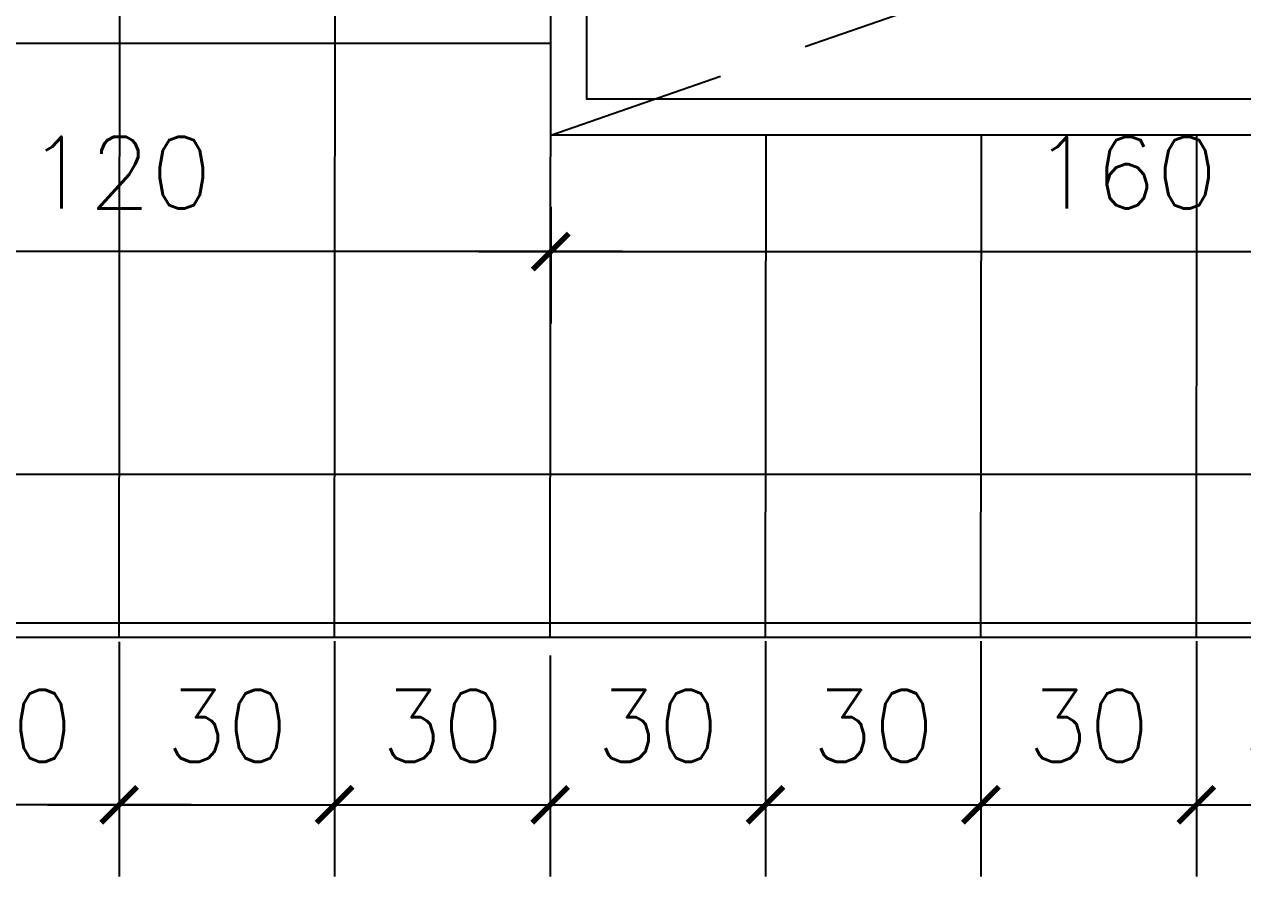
# Model space of a CAD drawing. Header units: centimetres. Extents: x -1797 to 2001, y -8788 to 1856.
# Drawn here: x -1637.1 to -1467.4, y -5012.6 to -4893.9 of the extents above; entities that cross this region are included whole.
import ezdxf

# ---------------------------------------------------------------- set-up
doc = ezdxf.new("R2010")
doc.units = ezdxf.units.CM
doc.header["$LTSCALE"] = 100
doc.header["$MEASUREMENT"] = 0
doc.header["$PDMODE"] = 35
doc.linetypes.add('HIDDEN', pattern=[0.375, 0.25, -0.125])
for name, color, linetype in [('DIM', 1, 'Continuous'), ('HATCH', 8, 'Continuous'), ('ID_Flooring_02', 127, 'Continuous'), ('WALL-01', 7, 'Continuous'), ('WALL-04', 1, 'Continuous'), ('WINDOWS', 1, 'Continuous')]:
    doc.layers.add(name, color=color, linetype=linetype)
doc.styles.add('ROMANS', font='romans')
doc.dimstyles.new('AS-17-100', dxfattribs={"dimtxt": 10, "dimasz": 5, "dimexe": 10, "dimexo": 10, "dimgap": 6, "dimtad": 1, "dimtoh": 1, "dimdec": 0, "dimdsep": 46, "dimtxsty": 'ROMANS', "dimblk1": 'ARCHTICK', "dimblk2": 'ARCHTICK', "dimsah": 1, "dimcen": 25, "dimdle": 10, "dimclrd": 1, "dimclre": 1, "dimclrt": 2, "dimadec": 0, "dimazin": 0, "dimtfac": 1, "dimtdec": 0, "dimtofl": 0, "dimtmove": 2, "dimatfit": 3, "dimldrblk": 'ARCHTICK', "dimfxl": 1, "dimtolj": 1, "dimtzin": 0, "dimarcsym": 0})

# ---------------------------------------------------------------- blocks, each defined once
blk = doc.blocks.new('_ARCHTICK')
at = {"color": 0, "linetype": 'ByBlock', "const_width": 0.15}
blk.add_lwpolyline([(-0.5, -0.5), (0.5, 0.5)], dxfattribs=at)
blk = doc.blocks.new('*D346')
at = {"layer": 'Defpoints', "color": 0, "transparency": 16777216}
for p in [(19.39, 823.53), (-13.32, 793.53), (19.46, 793.53)]:
    blk.add_point(p, dxfattribs=at)
at = {"layer": 'DIM', "color": 1, "lineweight": -2, "transparency": 16777216}
for p, q in [((-13.32, 833.53), (-13.32, 783.53)), ((9.39, 823.53), (-23.32, 823.53)), ((9.46, 793.53), (-23.32, 793.53))]:
    blk.add_line(p, q, dxfattribs=at)
at = {"layer": 'DIM', "color": 1, "lineweight": -2, "transparency": 16777216, "xscale": 5, "yscale": 5, "zscale": 5}
for p, rotation in [((-13.32, 823.53), 90), ((-13.32, 793.53), 270)]:
    blk.add_blockref('_ARCHTICK', p, dxfattribs=dict(at, rotation=rotation))
at = {"layer": 'DIM', "color": 2, "transparency": 16777216, "insert": (-2.32, 808.53), "char_height": 10, "attachment_point": 5, "rotation": 270, "style": 'ROMANS'}
blk.add_mtext('\\A1;30', dxfattribs=at)
blk = doc.blocks.new('*D347')
at = {"layer": 'Defpoints', "color": 0, "transparency": 16777216}
for p in [(19.46, 793.53), (-13.32, 763.53), (17.46, 763.53)]:
    blk.add_point(p, dxfattribs=at)
at = {"layer": 'DIM', "color": 1, "lineweight": -2, "transparency": 16777216}
for p, q in [((-13.32, 803.53), (-13.32, 753.53)), ((9.46, 793.53), (-23.32, 793.53)), ((7.46, 763.53), (-23.32, 763.53))]:
    blk.add_line(p, q, dxfattribs=at)
at = {"layer": 'DIM', "color": 1, "lineweight": -2, "transparency": 16777216, "xscale": 5, "yscale": 5, "zscale": 5}
for p, rotation in [((-13.32, 793.53), 90), ((-13.32, 763.53), 270)]:
    blk.add_blockref('_ARCHTICK', p, dxfattribs=dict(at, rotation=rotation))
at = {"layer": 'DIM', "color": 2, "transparency": 16777216, "insert": (-2.32, 778.53), "char_height": 10, "attachment_point": 5, "rotation": 270, "style": 'ROMANS'}
blk.add_mtext('\\A1;30', dxfattribs=at)
blk = doc.blocks.new('*D348')
at = {"layer": 'Defpoints', "color": 0, "transparency": 16777216}
for p in [(17.46, 763.53), (-13.32, 733.53), (19.46, 733.53)]:
    blk.add_point(p, dxfattribs=at)
at = {"layer": 'DIM', "color": 1, "lineweight": -2, "transparency": 16777216}
for p, q in [((-13.32, 773.53), (-13.32, 723.53)), ((7.46, 763.53), (-23.32, 763.53)), ((9.46, 733.53), (-23.32, 733.53))]:
    blk.add_line(p, q, dxfattribs=at)
at = {"layer": 'DIM', "color": 1, "lineweight": -2, "transparency": 16777216, "xscale": 5, "yscale": 5, "zscale": 5}
for p, rotation in [((-13.32, 763.53), 90), ((-13.32, 733.53), 270)]:
    blk.add_blockref('_ARCHTICK', p, dxfattribs=dict(at, rotation=rotation))
at = {"layer": 'DIM', "color": 2, "transparency": 16777216, "insert": (-2.32, 748.53), "char_height": 10, "attachment_point": 5, "rotation": 270, "style": 'ROMANS'}
blk.add_mtext('\\A1;30', dxfattribs=at)
blk = doc.blocks.new('*D349')
at = {"layer": 'Defpoints', "color": 0, "transparency": 16777216}
for p in [(19.46, 733.53), (-13.32, 703.53), (19.46, 703.53)]:
    blk.add_point(p, dxfattribs=at)
at = {"layer": 'DIM', "color": 1, "lineweight": -2, "transparency": 16777216}
for p, q in [((-13.32, 743.53), (-13.32, 693.53)), ((9.46, 733.53), (-23.32, 733.53)), ((9.46, 703.53), (-23.32, 703.53))]:
    blk.add_line(p, q, dxfattribs=at)
at = {"layer": 'DIM', "color": 1, "lineweight": -2, "transparency": 16777216, "xscale": 5, "yscale": 5, "zscale": 5}
for p, rotation in [((-13.32, 733.53), 90), ((-13.32, 703.53), 270)]:
    blk.add_blockref('_ARCHTICK', p, dxfattribs=dict(at, rotation=rotation))
at = {"layer": 'DIM', "color": 2, "transparency": 16777216, "insert": (-2.32, 718.53), "char_height": 10, "attachment_point": 5, "rotation": 270, "style": 'ROMANS'}
blk.add_mtext('\\A1;30', dxfattribs=at)
blk = doc.blocks.new('*D350')
at = {"layer": 'Defpoints', "color": 0, "transparency": 16777216}
for p in [(19.46, 703.53), (-13.32, 673.53), (19.46, 673.53)]:
    blk.add_point(p, dxfattribs=at)
at = {"layer": 'DIM', "color": 1, "lineweight": -2, "transparency": 16777216}
for p, q in [((-13.32, 713.53), (-13.32, 663.53)), ((9.46, 703.53), (-23.32, 703.53)), ((9.46, 673.53), (-23.32, 673.53))]:
    blk.add_line(p, q, dxfattribs=at)
at = {"layer": 'DIM', "color": 1, "lineweight": -2, "transparency": 16777216, "xscale": 5, "yscale": 5, "zscale": 5}
for p, rotation in [((-13.32, 703.53), 90), ((-13.32, 673.53), 270)]:
    blk.add_blockref('_ARCHTICK', p, dxfattribs=dict(at, rotation=rotation))
at = {"layer": 'DIM', "color": 2, "transparency": 16777216, "insert": (-2.32, 688.53), "char_height": 10, "attachment_point": 5, "rotation": 270, "style": 'ROMANS'}
blk.add_mtext('\\A1;30', dxfattribs=at)
blk = doc.blocks.new('*D351')
at = {"layer": 'Defpoints', "color": 0, "transparency": 16777216}
for p in [(19.46, 673.53), (-13.32, 643.53), (19.46, 643.53)]:
    blk.add_point(p, dxfattribs=at)
at = {"layer": 'DIM', "color": 1, "lineweight": -2, "transparency": 16777216}
for p, q in [((-13.32, 683.53), (-13.32, 633.53)), ((9.46, 673.53), (-23.32, 673.53)), ((9.46, 643.53), (-23.32, 643.53))]:
    blk.add_line(p, q, dxfattribs=at)
at = {"layer": 'DIM', "color": 1, "lineweight": -2, "transparency": 16777216, "xscale": 5, "yscale": 5, "zscale": 5}
for p, rotation in [((-13.32, 673.53), 90), ((-13.32, 643.53), 270)]:
    blk.add_blockref('_ARCHTICK', p, dxfattribs=dict(at, rotation=rotation))
at = {"layer": 'DIM', "color": 2, "transparency": 16777216, "insert": (-2.32, 658.53), "char_height": 10, "attachment_point": 5, "rotation": 270, "style": 'ROMANS'}
blk.add_mtext('\\A1;30', dxfattribs=at)
blk = doc.blocks.new('*D360')
at = {"layer": 'Defpoints', "color": 0, "transparency": 16777216}
for p in [(-13.32, 853.53), (19.46, 853.53), (19.39, 823.53)]:
    blk.add_point(p, dxfattribs=at)
at = {"layer": 'DIM', "color": 1, "lineweight": -2, "transparency": 16777216}
for p, q in [((-13.32, 813.53), (-13.32, 863.53)), ((9.46, 853.53), (-23.32, 853.53)), ((9.39, 823.53), (-23.32, 823.53))]:
    blk.add_line(p, q, dxfattribs=at)
at = {"layer": 'DIM', "color": 1, "lineweight": -2, "transparency": 16777216, "xscale": 5, "yscale": 5, "zscale": 5}
for p, rotation in [((-13.32, 853.53), 90), ((-13.32, 823.53), 270)]:
    blk.add_blockref('_ARCHTICK', p, dxfattribs=dict(at, rotation=rotation))
at = {"layer": 'DIM', "color": 2, "transparency": 16777216, "insert": (-2.32, 838.53), "char_height": 10, "attachment_point": 5, "rotation": 270, "style": 'ROMANS'}
blk.add_mtext('\\A1;30', dxfattribs=at)
blk = doc.blocks.new('*D753')
at = {"layer": 'Defpoints', "color": 0, "transparency": 16777216}
for p in [(-1683.8, -4909.2), (-1563.77, -4909.36, 0), (-1683.8, -4925.59)]:
    blk.add_point(p, dxfattribs=at)
at = {"layer": 'DIM', "color": 1, "lineweight": -2, "transparency": 16777216}
for p, q in [((-1683.8, -4919.2), (-1683.8, -4935.59)), ((-1563.77, -4919.36), (-1563.77, -4935.59)), ((-1553.77, -4925.59), (-1693.8, -4925.59))]:
    blk.add_line(p, q, dxfattribs=at)
at = {"layer": 'DIM', "color": 1, "lineweight": -2, "transparency": 16777216, "xscale": 5, "yscale": 5, "zscale": 5, "rotation": 180}
blk.add_blockref('_ARCHTICK', (-1683.8, -4925.59), dxfattribs=at)
at = {"layer": 'DIM', "color": 1, "lineweight": -2, "transparency": 16777216, "xscale": 5, "yscale": 5, "zscale": 5}
blk.add_blockref('_ARCHTICK', (-1563.77, -4925.59), dxfattribs=at)
at = {"layer": 'DIM', "color": 2, "transparency": 16777216, "insert": (-1623.78, -4914.59), "char_height": 10, "attachment_point": 5, "style": 'ROMANS'}
blk.add_mtext('\\A1;120', dxfattribs=at)
blk = doc.blocks.new('*D754')
at = {"layer": 'Defpoints', "color": 0, "transparency": 16777216}
for p in [(-1563.77, -4909.36, 0), (-1403.77, -4909.32, 0), (-1403.77, -4925.59)]:
    blk.add_point(p, dxfattribs=at)
at = {"layer": 'DIM', "color": 1, "lineweight": -2, "transparency": 16777216}
for p, q in [((-1563.77, -4919.36), (-1563.77, -4935.59)), ((-1403.77, -4919.32), (-1403.77, -4935.59)), ((-1573.77, -4925.59), (-1393.77, -4925.59))]:
    blk.add_line(p, q, dxfattribs=at)
at = {"layer": 'DIM', "color": 1, "lineweight": -2, "transparency": 16777216, "xscale": 5, "yscale": 5, "zscale": 5, "rotation": 180}
blk.add_blockref('_ARCHTICK', (-1563.77, -4925.59), dxfattribs=at)
at = {"layer": 'DIM', "color": 1, "lineweight": -2, "transparency": 16777216, "xscale": 5, "yscale": 5, "zscale": 5}
blk.add_blockref('_ARCHTICK', (-1403.77, -4925.59), dxfattribs=at)
at = {"layer": 'DIM', "color": 2, "transparency": 16777216, "insert": (-1483.77, -4914.59), "char_height": 10, "attachment_point": 5, "style": 'ROMANS'}
blk.add_mtext('\\A1;160', dxfattribs=at)
blk = doc.blocks.new('A$C5cec47ba')
at = {"layer": 'WINDOWS'}
for p, q in [((235, 85), (235, 15)), ((240, 85), (240, 15))]:
    blk.add_line(p, q, dxfattribs=at)
at = {"layer": 'WINDOWS', "color": 8, "linetype": 'HIDDEN'}
blk.add_lwpolyline([(120, 10), (235, 50), (120, 90)], dxfattribs=at)
at = {"layer": 'WINDOWS'}
blk.add_lwpolyline([(280, 90), (280, 10), (120, 10), (120, 90)], close=True, dxfattribs=at)
for points in [[(235, 15), (125, 15), (125, 85), (235, 85)], [(240, 85), (275, 85), (275, 15), (240, 15)]]:
    blk.add_lwpolyline(points, dxfattribs=at)
blk = doc.blocks.new('D')
at = {"layer": 'DIM'}
for base, p1, p2, picture, middle in [((-13.32, 853.53), (19.39, 823.53), (19.46, 853.53), '*D360', (-2.32, 838.53)), ((-13.32, 793.53), (19.39, 823.53), (19.46, 793.53), '*D346', (-2.32, 808.53)), ((-13.32, 763.53), (19.46, 793.53), (17.46, 763.53), '*D347', (-2.32, 778.53)), ((-13.32, 733.53), (17.46, 763.53), (19.46, 733.53), '*D348', (-2.32, 748.53)), ((-13.32, 703.53), (19.46, 733.53), (19.46, 703.53), '*D349', (-2.32, 718.53)), ((-13.32, 673.53), (19.46, 703.53), (19.46, 673.53), '*D350', (-2.32, 688.53)), ((-13.32, 643.53), (19.46, 673.53), (19.46, 643.53), '*D351', (-2.32, 658.53))]:
    dim = blk.add_linear_dim(base=base, p1=p1, p2=p2, angle=270, dimstyle='AS-17-100', dxfattribs=at)
    dim.commit()
    dim.dimension.update_dxf_attribs({"geometry": picture, "text_midpoint": middle})

msp = doc.modelspace()

# ---------------------------------------------------------------- linework, layer by layer
at = {"layer": 'ID_Flooring_02'}
for p, q in [((-1623.87, -4979.32), (-1623.66, -4769.32, 0)), ((-1593.87, -4979.35), (-1593.66, -4769.35, 0)), ((-1563.87, -4979.32), (-1563.66, -4769.32, 0)), ((-1563.77, -4896.61, 0), (-1683.8, -4896.61, 0)), ((-1533.87, -4979.32), (-1533.8, -4909.36, 0)), ((-1503.87, -4979.32), (-1503.8, -4909.36, 0)), ((-1473.87, -4979.32), (-1473.8, -4909.32, 0)), ((-1373.87, -4956.61, 0), (-1683.8, -4956.61, 0))]:
    msp.add_line(p, q, dxfattribs=at)
at = {"layer": 'WALL-01'}
msp.add_line((-1323.87, -4979.32), (-1683.87, -4979.32), dxfattribs=at)
at = {"layer": 'WALL-04'}
msp.add_line((-1373.87, -4977.32), (-1673.84, -4977.32), dxfattribs=at)

# ---------------------------------------------------------------- block references
at = {"layer": 'DIM', "rotation": 89.99999999999997}
msp.add_blockref('D', (-800.34, -4989.32, 0), dxfattribs=at)
at = {"layer": 'HATCH'}
msp.add_blockref('A$C5cec47ba', (-1683.77, -4919.36, 0), dxfattribs=at)

# ---------------------------------------------------------------- dimensions: what is measured, and where the dimension line sits
at = {"layer": 'DIM'}
for base, p2, picture, middle in [((-1683.8, -4925.59), (-1683.8, -4909.2), '*D753', (-1623.78, -4914.59)), ((-1403.77, -4925.59), (-1403.77, -4909.32, 0), '*D754', (-1483.77, -4914.59))]:
    dim = msp.add_linear_dim(base=base, p1=(-1563.77, -4909.36, 0), p2=p2, dimstyle='AS-17-100', dxfattribs=at)
    dim.commit()
    dim.dimension.update_dxf_attribs({"geometry": picture, "text_midpoint": middle})

doc.saveas('drawing.dxf')
